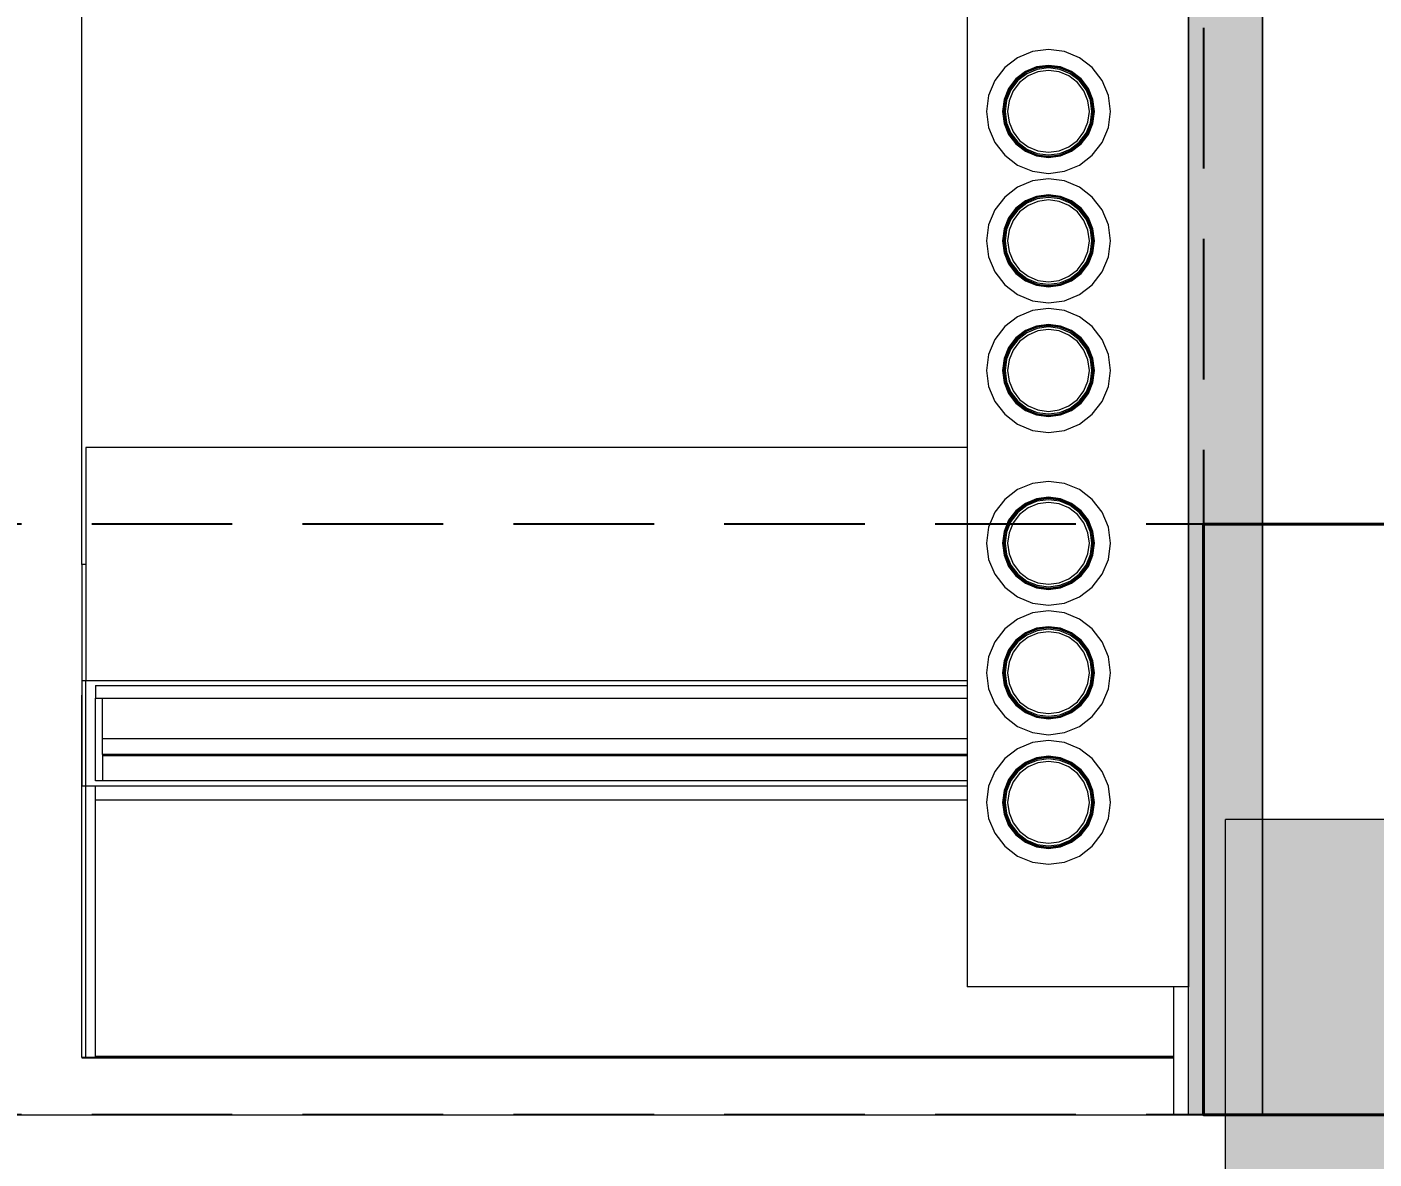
# Model space of a CAD drawing. Header units: millimetres. Extents: x 567392 to 582402, y 4512800 to 4518063.
# Drawn here: x 575457.2 to 575639.8, y 4513280.5 to 4513433.9 of the extents above; entities that cross this region are included whole.
import ezdxf

# ---------------------------------------------------------------- set-up
doc = ezdxf.new("R2010")
doc.units = ezdxf.units.MM
doc.linetypes.add('DASHED2', pattern=[9.525, 6.35, -3.175])
for name, color, linetype, lineweight in [('A-STRC-01', 2, 'Continuous', 40), ('a_8', 8, 'Continuous', 0), ('duvar', 7, 'Continuous', 35), ('tefriş', 251, 'Continuous', 13)]:
    doc.layers.add(name, color=color, linetype=linetype, lineweight=lineweight)
doc.layers.add('a_dim', color=1, linetype='Continuous')
doc.layers.add('a_p1_d', color=1, linetype='DASHED2')
doc.styles.add('OLCU', font='SIMPLEX.shx', dxfattribs={"width": 0.65})
doc.dimstyles.new('OLCU-İC', dxfattribs={"dimtxt": 20, "dimasz": 10, "dimexe": 12, "dimexo": 10, "dimgap": 3, "dimtad": 1, "dimdec": 0, "dimdsep": 46, "dimtxsty": 'OLCU', "dimblk": 'ARCHTICK', "dimcen": 2, "dimdle": 8, "dimclrd": 73, "dimclre": 1, "dimclrt": 1, "dimadec": 0, "dimazin": 0, "dimtfac": 1, "dimtdec": 0, "dimtix": 1, "dimtmove": 2, "dimatfit": 3, "dimldrblk": 'DOT', "dimfxl": 100, "dimfxlon": 1, "dimtvp": 1, "dimtolj": 1, "dimlwd": -1, "dimlwe": 0, "dimarcsym": 0})

# ---------------------------------------------------------------- blocks, each defined once
blk = doc.blocks.new('A$C4A613EE6')
h = blk.add_hatch(color=256)
h.dxf.hatch_style = 1
h.paths.add_polyline_path([(12300, -100), (0, -100), (0, 0), (12300, 0)])
for p, q in [((12300, 0), (12300, 500)), ((12300, 0), (2200, 0)), ((12300, -100), (12300, 0)), ((10126.7, -100), (12126.7, -100)), ((12126.7, -100), (12126.7, -120)), ((12300, -100), (12126.7, -100)), ((12300, -100), (12300, -120)), ((12126.7, -120), (12126.7, -400)), ((12221, -120), (12126.7, -120)), ((12221, -120), (12221, -1581.3)), ((12222.2, -120), (12221, -120)), ((12222.2, -1581.3), (12222.2, -120)), ((12223, -120), (12222.2, -120)), ((12223, -1600), (12223, -120)), ((12300, -120), (12223, -120)), ((12300, -2066), (12300, -120)), ((10899, -217.2), (10881.7, -230.6)), ((10919.3, -208.8), (10899, -217.2)), ((10941, -206), (10919.3, -208.8)), ((10962.7, -208.8), (10941, -206)), ((10983, -217.2), (10962.7, -208.8)), ((11000.4, -230.6), (10983, -217.2)), ((11074.3, -217.2), (11057, -230.6)), ((11094.6, -208.8), (11074.3, -217.2)), ((11116.3, -206), (11094.6, -208.8)), ((11138, -208.8), (11116.3, -206)), ((11158.3, -217.2), (11138, -208.8)), ((11175.7, -230.6), (11158.3, -217.2)), ((11249.9, -217.2), (11232.5, -230.6)), ((11270.1, -208.8), (11249.9, -217.2)), ((11291.9, -206), (11270.1, -208.8)), ((11313.6, -208.8), (11291.9, -206)), ((11333.8, -217.2), (11313.6, -208.8)), ((11351.2, -230.6), (11333.8, -217.2)), ((11484, -217.2), (11466.7, -230.6)), ((11504.3, -208.8), (11484, -217.2)), ((11526, -206), (11504.3, -208.8)), ((11547.7, -208.8), (11526, -206)), ((11568, -217.2), (11547.7, -208.8)), ((11585.4, -230.6), (11568, -217.2)), ((11659.3, -217.2), (11642, -230.6)), ((11679.6, -208.8), (11659.3, -217.2)), ((11701.3, -206), (11679.6, -208.8)), ((11723, -208.8), (11701.3, -206)), ((11743.3, -217.2), (11723, -208.8)), ((11760.7, -230.6), (11743.3, -217.2)), ((11834.9, -217.2), (11817.5, -230.6)), ((11855.1, -208.8), (11834.9, -217.2)), ((11876.9, -206), (11855.1, -208.8)), ((11898.6, -208.8), (11876.9, -206)), ((11918.8, -217.2), (11898.6, -208.8)), ((11936.2, -230.6), (11918.8, -217.2)), ((10881.7, -230.6), (10868.3, -247.9)), ((10909.8, -235.9), (10896.9, -245.8)), ((10910.2, -236.5), (10897.4, -246.3)), ((10924.9, -229.7), (10909.8, -235.9)), ((10925, -230.3), (10910.2, -236.5)), ((10925.3, -231.3), (10910.7, -237.4)), ((10925.8, -233), (10911.6, -238.9)), ((10926.7, -236.4), (10913.3, -241.9)), ((10941, -227.6), (10924.9, -229.7)), ((10941, -228.2), (10925, -230.3)), ((10941, -229.3), (10925.3, -231.3)), ((10941, -231), (10925.8, -233)), ((10941, -234.5), (10926.7, -236.4)), ((10957.2, -229.7), (10941, -227.6)), ((10957, -230.3), (10941, -228.2)), ((10956.7, -231.3), (10941, -229.3)), ((10956.3, -233), (10941, -231)), ((10955.4, -236.4), (10941, -234.5)), ((10968.7, -241.9), (10955.4, -236.4)), ((10970.5, -238.9), (10956.3, -233)), ((10971.3, -237.4), (10956.7, -231.3)), ((10971.9, -236.5), (10957, -230.3)), ((10972.2, -235.9), (10957.2, -229.7)), ((10984.7, -246.3), (10971.9, -236.5)), ((10985.1, -245.8), (10972.2, -235.9)), ((11013.7, -247.9), (11000.4, -230.6)), ((11057, -230.6), (11043.6, -247.9)), ((11085.1, -235.9), (11072.2, -245.8)), ((11085.5, -236.5), (11072.7, -246.3)), ((11100.2, -229.7), (11085.1, -235.9)), ((11100.3, -230.3), (11085.5, -236.5)), ((11100.6, -231.3), (11086, -237.4)), ((11101.1, -233), (11086.8, -238.9)), ((11102, -236.4), (11088.6, -241.9)), ((11116.3, -227.6), (11100.2, -229.7)), ((11116.3, -228.2), (11100.3, -230.3)), ((11116.3, -229.3), (11100.6, -231.3)), ((11116.3, -231), (11101.1, -233)), ((11116.3, -234.5), (11102, -236.4)), ((11132.5, -229.7), (11116.3, -227.6)), ((11132.3, -230.3), (11116.3, -228.2)), ((11132, -231.3), (11116.3, -229.3)), ((11131.6, -233), (11116.3, -231)), ((11130.7, -236.4), (11116.3, -234.5)), ((11144, -241.9), (11130.7, -236.4)), ((11145.8, -238.9), (11131.6, -233)), ((11146.6, -237.4), (11132, -231.3)), ((11147.2, -236.5), (11132.3, -230.3)), ((11147.5, -235.9), (11132.5, -229.7)), ((11160, -246.3), (11147.2, -236.5)), ((11160.4, -245.8), (11147.5, -235.9)), ((11189, -247.9), (11175.7, -230.6)), ((11232.5, -230.6), (11219.2, -247.9)), ((11260.7, -235.9), (11247.8, -245.8)), ((11261, -236.5), (11248.2, -246.3)), ((11275.7, -229.7), (11260.7, -235.9)), ((11275.9, -230.3), (11261, -236.5)), ((11276.2, -231.3), (11261.5, -237.4)), ((11276.6, -233), (11262.4, -238.9)), ((11277.5, -236.4), (11264.2, -241.9)), ((11291.9, -227.6), (11275.7, -229.7)), ((11291.9, -228.2), (11275.9, -230.3)), ((11291.9, -229.3), (11276.2, -231.3)), ((11291.9, -231), (11276.6, -233)), ((11291.9, -234.5), (11277.5, -236.4)), ((11308, -229.7), (11291.9, -227.6)), ((11307.8, -230.3), (11291.9, -228.2)), ((11307.6, -231.3), (11291.9, -229.3)), ((11307.1, -233), (11291.9, -231)), ((11306.2, -236.4), (11291.9, -234.5)), ((11319.6, -241.9), (11306.2, -236.4)), ((11321.3, -238.9), (11307.1, -233)), ((11322.2, -237.4), (11307.6, -231.3)), ((11322.7, -236.5), (11307.8, -230.3)), ((11323, -235.9), (11308, -229.7)), ((11335.5, -246.3), (11322.7, -236.5)), ((11336, -245.8), (11323, -235.9)), ((11364.6, -247.9), (11351.2, -230.6)), ((11466.7, -230.6), (11453.3, -247.9)), ((11494.8, -235.9), (11481.9, -245.8)), ((11495.2, -236.5), (11482.4, -246.3)), ((11509.9, -229.7), (11494.8, -235.9)), ((11510, -230.3), (11495.2, -236.5)), ((11510.3, -231.3), (11495.7, -237.4)), ((11510.8, -233), (11496.6, -238.9)), ((11511.7, -236.4), (11498.3, -241.9)), ((11526, -227.6), (11509.9, -229.7)), ((11526, -228.2), (11510, -230.3)), ((11526, -229.3), (11510.3, -231.3)), ((11526, -231), (11510.8, -233)), ((11526, -234.5), (11511.7, -236.4)), ((11542.2, -229.7), (11526, -227.6)), ((11542, -230.3), (11526, -228.2)), ((11541.7, -231.3), (11526, -229.3)), ((11541.3, -233), (11526, -231)), ((11540.4, -236.4), (11526, -234.5)), ((11553.7, -241.9), (11540.4, -236.4)), ((11555.5, -238.9), (11541.3, -233)), ((11556.3, -237.4), (11541.7, -231.3)), ((11556.9, -236.5), (11542, -230.3)), ((11557.2, -235.9), (11542.2, -229.7)), ((11569.7, -246.3), (11556.9, -236.5)), ((11570.1, -245.8), (11557.2, -235.9)), ((11598.7, -247.9), (11585.4, -230.6)), ((11642, -230.6), (11628.6, -247.9)), ((11670.1, -235.9), (11657.2, -245.8)), ((11670.5, -236.5), (11657.7, -246.3)), ((11685.2, -229.7), (11670.1, -235.9)), ((11685.3, -230.3), (11670.5, -236.5)), ((11685.6, -231.3), (11671, -237.4)), ((11686.1, -233), (11671.8, -238.9)), ((11687, -236.4), (11673.6, -241.9)), ((11701.3, -227.6), (11685.2, -229.7)), ((11701.3, -228.2), (11685.3, -230.3)), ((11701.3, -229.3), (11685.6, -231.3)), ((11701.3, -231), (11686.1, -233)), ((11701.3, -234.5), (11687, -236.4)), ((11717.5, -229.7), (11701.3, -227.6)), ((11717.3, -230.3), (11701.3, -228.2)), ((11717, -231.3), (11701.3, -229.3)), ((11716.6, -233), (11701.3, -231)), ((11715.7, -236.4), (11701.3, -234.5)), ((11729, -241.9), (11715.7, -236.4)), ((11730.8, -238.9), (11716.6, -233)), ((11731.6, -237.4), (11717, -231.3)), ((11732.2, -236.5), (11717.3, -230.3)), ((11732.5, -235.9), (11717.5, -229.7)), ((11745, -246.3), (11732.2, -236.5)), ((11745.4, -245.8), (11732.5, -235.9)), ((11774, -247.9), (11760.7, -230.6)), ((11817.5, -230.6), (11804.2, -247.9)), ((11845.7, -235.9), (11832.8, -245.8)), ((11846, -236.5), (11833.2, -246.3)), ((11860.7, -229.7), (11845.7, -235.9)), ((11860.9, -230.3), (11846, -236.5)), ((11861.2, -231.3), (11846.5, -237.4)), ((11861.6, -233), (11847.4, -238.9)), ((11862.5, -236.4), (11849.2, -241.9)), ((11876.9, -227.6), (11860.7, -229.7)), ((11876.9, -228.2), (11860.9, -230.3)), ((11876.9, -229.3), (11861.2, -231.3)), ((11876.9, -231), (11861.6, -233)), ((11876.9, -234.5), (11862.5, -236.4)), ((11893, -229.7), (11876.9, -227.6)), ((11892.8, -230.3), (11876.9, -228.2)), ((11892.6, -231.3), (11876.9, -229.3)), ((11892.1, -233), (11876.9, -231)), ((11891.2, -236.4), (11876.9, -234.5)), ((11904.6, -241.9), (11891.2, -236.4)), ((11906.3, -238.9), (11892.1, -233)), ((11907.2, -237.4), (11892.6, -231.3)), ((11907.7, -236.5), (11892.8, -230.3)), ((11908, -235.9), (11893, -229.7)), ((11920.5, -246.3), (11907.7, -236.5)), ((11921, -245.8), (11908, -235.9)), ((11949.6, -247.9), (11936.2, -230.6)), ((10868.3, -247.9), (10859.9, -268.2)), ((10896.9, -245.8), (10887, -258.7)), ((10897.4, -246.3), (10887.6, -259.1)), ((10898.1, -247), (10888.5, -259.6)), ((10899.3, -248.2), (10890, -260.4)), ((10901.8, -250.7), (10893, -262.2)), ((10910.7, -237.4), (10898.1, -247)), ((10911.6, -238.9), (10899.3, -248.2)), ((10913.3, -241.9), (10901.8, -250.7)), ((10980.2, -250.7), (10968.7, -241.9)), ((10982.7, -248.2), (10970.5, -238.9)), ((10983.9, -247), (10971.3, -237.4)), ((10989, -262.2), (10980.2, -250.7)), ((10992.1, -260.4), (10982.7, -248.2)), ((10993.5, -259.6), (10983.9, -247)), ((10994.5, -259.1), (10984.7, -246.3)), ((10995, -258.7), (10985.1, -245.8)), ((11022.1, -268.2), (11013.7, -247.9)), ((11043.6, -247.9), (11035.2, -268.2)), ((11072.2, -245.8), (11062.3, -258.7)), ((11072.7, -246.3), (11062.9, -259.1)), ((11073.4, -247), (11063.8, -259.6)), ((11074.6, -248.2), (11065.3, -260.4)), ((11077.1, -250.7), (11068.3, -262.2)), ((11086, -237.4), (11073.4, -247)), ((11086.8, -238.9), (11074.6, -248.2)), ((11088.6, -241.9), (11077.1, -250.7)), ((11155.5, -250.7), (11144, -241.9)), ((11158, -248.2), (11145.8, -238.9)), ((11159.2, -247), (11146.6, -237.4)), ((11164.3, -262.2), (11155.5, -250.7)), ((11167.4, -260.4), (11158, -248.2)), ((11168.8, -259.6), (11159.2, -247)), ((11169.8, -259.1), (11160, -246.3)), ((11170.3, -258.7), (11160.4, -245.8)), ((11197.4, -268.2), (11189, -247.9)), ((11219.2, -247.9), (11210.8, -268.2)), ((11247.8, -245.8), (11237.9, -258.7)), ((11248.2, -246.3), (11238.4, -259.1)), ((11249, -247), (11239.3, -259.6)), ((11250.2, -248.2), (11240.8, -260.4)), ((11252.7, -250.7), (11243.9, -262.2)), ((11261.5, -237.4), (11249, -247)), ((11262.4, -238.9), (11250.2, -248.2)), ((11264.2, -241.9), (11252.7, -250.7)), ((11331, -250.7), (11319.6, -241.9)), ((11333.5, -248.2), (11321.3, -238.9)), ((11334.8, -247), (11322.2, -237.4)), ((11339.8, -262.2), (11331, -250.7)), ((11342.9, -260.4), (11333.5, -248.2)), ((11344.4, -259.6), (11334.8, -247)), ((11345.3, -259.1), (11335.5, -246.3)), ((11345.9, -258.7), (11336, -245.8)), ((11373, -268.2), (11364.6, -247.9)), ((11453.3, -247.9), (11444.9, -268.2)), ((11481.9, -245.8), (11472, -258.7)), ((11482.4, -246.3), (11472.6, -259.1)), ((11483.1, -247), (11473.5, -259.6)), ((11484.3, -248.2), (11475, -260.4)), ((11486.8, -250.7), (11478, -262.2)), ((11495.7, -237.4), (11483.1, -247)), ((11496.6, -238.9), (11484.3, -248.2)), ((11498.3, -241.9), (11486.8, -250.7)), ((11565.2, -250.7), (11553.7, -241.9)), ((11567.7, -248.2), (11555.5, -238.9)), ((11568.9, -247), (11556.3, -237.4)), ((11574, -262.2), (11565.2, -250.7)), ((11577.1, -260.4), (11567.7, -248.2)), ((11578.5, -259.6), (11568.9, -247)), ((11579.5, -259.1), (11569.7, -246.3)), ((11580, -258.7), (11570.1, -245.8)), ((11607.1, -268.2), (11598.7, -247.9)), ((11628.6, -247.9), (11620.2, -268.2)), ((11657.2, -245.8), (11647.3, -258.7)), ((11657.7, -246.3), (11647.9, -259.1)), ((11658.4, -247), (11648.8, -259.6)), ((11659.6, -248.2), (11650.3, -260.4)), ((11662.1, -250.7), (11653.3, -262.2)), ((11671, -237.4), (11658.4, -247)), ((11671.8, -238.9), (11659.6, -248.2)), ((11673.6, -241.9), (11662.1, -250.7)), ((11740.5, -250.7), (11729, -241.9)), ((11743, -248.2), (11730.8, -238.9)), ((11744.2, -247), (11731.6, -237.4)), ((11749.3, -262.2), (11740.5, -250.7)), ((11752.4, -260.4), (11743, -248.2)), ((11753.8, -259.6), (11744.2, -247)), ((11754.8, -259.1), (11745, -246.3)), ((11755.3, -258.7), (11745.4, -245.8)), ((11782.4, -268.2), (11774, -247.9)), ((11804.2, -247.9), (11795.8, -268.2)), ((11832.8, -245.8), (11822.9, -258.7)), ((11833.2, -246.3), (11823.4, -259.1)), ((11834, -247), (11824.3, -259.6)), ((11835.2, -248.2), (11825.8, -260.4)), ((11837.7, -250.7), (11828.9, -262.2)), ((11846.5, -237.4), (11834, -247)), ((11847.4, -238.9), (11835.2, -248.2)), ((11849.2, -241.9), (11837.7, -250.7)), ((11916, -250.7), (11904.6, -241.9)), ((11918.5, -248.2), (11906.3, -238.9)), ((11919.8, -247), (11907.2, -237.4)), ((11924.8, -262.2), (11916, -250.7)), ((11927.9, -260.4), (11918.5, -248.2)), ((11929.4, -259.6), (11919.8, -247)), ((11930.3, -259.1), (11920.5, -246.3)), ((11930.9, -258.7), (11921, -245.8)), ((11958, -268.2), (11949.6, -247.9)), ((10859.9, -268.2), (10857.1, -289.9)), ((10880.8, -273.8), (10878.7, -289.9)), ((10887, -258.7), (10880.8, -273.8)), ((10887.6, -259.1), (10881.4, -273.9)), ((10888.5, -259.6), (10882.4, -274.2)), ((10890, -260.4), (10884.1, -274.7)), ((10893, -262.2), (10887.5, -275.6)), ((10994.5, -275.6), (10989, -262.2)), ((10997.9, -274.7), (10992.1, -260.4)), ((10999.6, -274.2), (10993.5, -259.6)), ((11000.6, -273.9), (10994.5, -259.1)), ((11001.2, -273.8), (10995, -258.7)), ((11003.4, -289.9), (11001.2, -273.8)), ((11025, -289.9), (11022.1, -268.2)), ((11035.2, -268.2), (11032.4, -289.9)), ((11056.1, -273.8), (11054, -289.9)), ((11062.3, -258.7), (11056.1, -273.8)), ((11062.9, -259.1), (11056.7, -273.9)), ((11063.8, -259.6), (11057.7, -274.2)), ((11065.3, -260.4), (11059.4, -274.7)), ((11068.3, -262.2), (11062.8, -275.6)), ((11169.8, -275.6), (11164.3, -262.2)), ((11173.2, -274.7), (11167.4, -260.4)), ((11174.9, -274.2), (11168.8, -259.6)), ((11175.9, -273.9), (11169.8, -259.1)), ((11176.5, -273.8), (11170.3, -258.7)), ((11178.7, -289.9), (11176.5, -273.8)), ((11200.3, -289.9), (11197.4, -268.2)), ((11210.8, -268.2), (11207.9, -289.9)), ((11231.7, -273.8), (11229.5, -289.9)), ((11237.9, -258.7), (11231.7, -273.8)), ((11238.4, -259.1), (11232.3, -273.9)), ((11239.3, -259.6), (11233.3, -274.2)), ((11240.8, -260.4), (11235, -274.7)), ((11243.9, -262.2), (11238.4, -275.6)), ((11345.4, -275.6), (11339.8, -262.2)), ((11348.8, -274.7), (11342.9, -260.4)), ((11350.5, -274.2), (11344.4, -259.6)), ((11351.5, -273.9), (11345.3, -259.1)), ((11352.1, -273.8), (11345.9, -258.7)), ((11354.2, -289.9), (11352.1, -273.8)), ((11375.8, -289.9), (11373, -268.2)), ((11444.9, -268.2), (11442.1, -289.9)), ((11465.8, -273.8), (11463.7, -289.9)), ((11472, -258.7), (11465.8, -273.8)), ((11472.6, -259.1), (11466.4, -273.9)), ((11473.5, -259.6), (11467.4, -274.2)), ((11475, -260.4), (11469.1, -274.7)), ((11478, -262.2), (11472.5, -275.6)), ((11579.5, -275.6), (11574, -262.2)), ((11582.9, -274.7), (11577.1, -260.4)), ((11584.6, -274.2), (11578.5, -259.6)), ((11585.6, -273.9), (11579.5, -259.1)), ((11586.2, -273.8), (11580, -258.7)), ((11588.4, -289.9), (11586.2, -273.8)), ((11610, -289.9), (11607.1, -268.2)), ((11620.2, -268.2), (11617.4, -289.9)), ((11641.1, -273.8), (11639, -289.9)), ((11647.3, -258.7), (11641.1, -273.8)), ((11647.9, -259.1), (11641.7, -273.9)), ((11648.8, -259.6), (11642.7, -274.2)), ((11650.3, -260.4), (11644.4, -274.7)), ((11653.3, -262.2), (11647.8, -275.6)), ((11754.8, -275.6), (11749.3, -262.2)), ((11758.2, -274.7), (11752.4, -260.4)), ((11759.9, -274.2), (11753.8, -259.6)), ((11760.9, -273.9), (11754.8, -259.1)), ((11761.5, -273.8), (11755.3, -258.7)), ((11763.7, -289.9), (11761.5, -273.8)), ((11785.3, -289.9), (11782.4, -268.2)), ((11795.8, -268.2), (11792.9, -289.9)), ((11816.7, -273.8), (11814.5, -289.9)), ((11822.9, -258.7), (11816.7, -273.8)), ((11823.4, -259.1), (11817.3, -273.9)), ((11824.3, -259.6), (11818.3, -274.2)), ((11825.8, -260.4), (11820, -274.7)), ((11828.9, -262.2), (11823.4, -275.6)), ((11930.4, -275.6), (11924.8, -262.2)), ((11933.8, -274.7), (11927.9, -260.4)), ((11935.5, -274.2), (11929.4, -259.6)), ((11936.5, -273.9), (11930.3, -259.1)), ((11937.1, -273.8), (11930.9, -258.7)), ((11939.2, -289.9), (11937.1, -273.8)), ((11960.8, -289.9), (11958, -268.2)), ((10857.1, -289.9), (10859.9, -311.6)), ((10878.7, -289.9), (10880.8, -306)), ((10881.4, -273.9), (10879.3, -289.9)), ((10879.3, -289.9), (10881.4, -305.9)), ((10882.4, -274.2), (10880.4, -289.9)), ((10880.4, -289.9), (10882.4, -305.6)), ((10884.1, -274.7), (10882.1, -289.9)), ((10882.1, -289.9), (10884.1, -305.2)), ((10887.5, -275.6), (10885.6, -289.9)), ((10885.6, -289.9), (10887.5, -304.2)), ((10996.4, -289.9), (10994.5, -275.6)), ((10994.5, -304.2), (10996.4, -289.9)), ((10999.9, -289.9), (10997.9, -274.7)), ((10997.9, -305.2), (10999.9, -289.9)), ((11001.7, -289.9), (10999.6, -274.2)), ((10999.6, -305.6), (11001.7, -289.9)), ((11002.7, -289.9), (11000.6, -273.9)), ((11000.6, -305.9), (11002.7, -289.9)), ((11001.2, -306), (11003.4, -289.9)), ((11022.1, -311.6), (11025, -289.9)), ((11032.4, -289.9), (11035.2, -311.6)), ((11054, -289.9), (11056.1, -306)), ((11056.7, -273.9), (11054.6, -289.9)), ((11054.6, -289.9), (11056.7, -305.9)), ((11057.7, -274.2), (11055.7, -289.9)), ((11055.7, -289.9), (11057.7, -305.6)), ((11059.4, -274.7), (11057.4, -289.9)), ((11057.4, -289.9), (11059.4, -305.2)), ((11062.8, -275.6), (11060.9, -289.9)), ((11060.9, -289.9), (11062.8, -304.2)), ((11171.7, -289.9), (11169.8, -275.6)), ((11169.8, -304.2), (11171.7, -289.9)), ((11175.2, -289.9), (11173.2, -274.7)), ((11173.2, -305.2), (11175.2, -289.9)), ((11177, -289.9), (11174.9, -274.2)), ((11174.9, -305.6), (11177, -289.9)), ((11178, -289.9), (11175.9, -273.9)), ((11175.9, -305.9), (11178, -289.9)), ((11176.5, -306), (11178.7, -289.9)), ((11197.4, -311.6), (11200.3, -289.9)), ((11207.9, -289.9), (11210.8, -311.6)), ((11229.5, -289.9), (11231.7, -306)), ((11232.3, -273.9), (11230.2, -289.9)), ((11230.2, -289.9), (11232.3, -305.9)), ((11233.3, -274.2), (11231.2, -289.9)), ((11231.2, -289.9), (11233.3, -305.6)), ((11235, -274.7), (11232.9, -289.9)), ((11232.9, -289.9), (11235, -305.2)), ((11238.4, -275.6), (11236.5, -289.9)), ((11236.5, -289.9), (11238.4, -304.2)), ((11347.3, -289.9), (11345.4, -275.6)), ((11345.4, -304.2), (11347.3, -289.9)), ((11350.8, -289.9), (11348.8, -274.7)), ((11348.8, -305.2), (11350.8, -289.9)), ((11352.5, -289.9), (11350.5, -274.2)), ((11350.5, -305.6), (11352.5, -289.9)), ((11353.6, -289.9), (11351.5, -273.9)), ((11351.5, -305.9), (11353.6, -289.9)), ((11352.1, -306), (11354.2, -289.9)), ((11373, -311.6), (11375.8, -289.9)), ((11442.1, -289.9), (11444.9, -311.6)), ((11463.7, -289.9), (11465.8, -306)), ((11466.4, -273.9), (11464.3, -289.9)), ((11464.3, -289.9), (11466.4, -305.9)), ((11467.4, -274.2), (11465.4, -289.9)), ((11465.4, -289.9), (11467.4, -305.6)), ((11469.1, -274.7), (11467.1, -289.9)), ((11467.1, -289.9), (11469.1, -305.2)), ((11472.5, -275.6), (11470.6, -289.9)), ((11470.6, -289.9), (11472.5, -304.2)), ((11581.4, -289.9), (11579.5, -275.6)), ((11579.5, -304.2), (11581.4, -289.9)), ((11584.9, -289.9), (11582.9, -274.7)), ((11582.9, -305.2), (11584.9, -289.9)), ((11586.7, -289.9), (11584.6, -274.2)), ((11584.6, -305.6), (11586.7, -289.9)), ((11587.7, -289.9), (11585.6, -273.9)), ((11585.6, -305.9), (11587.7, -289.9)), ((11586.2, -306), (11588.4, -289.9)), ((11607.1, -311.6), (11610, -289.9)), ((11617.4, -289.9), (11620.2, -311.6)), ((11639, -289.9), (11641.1, -306)), ((11641.7, -273.9), (11639.6, -289.9)), ((11639.6, -289.9), (11641.7, -305.9)), ((11642.7, -274.2), (11640.7, -289.9)), ((11640.7, -289.9), (11642.7, -305.6)), ((11644.4, -274.7), (11642.4, -289.9)), ((11642.4, -289.9), (11644.4, -305.2)), ((11647.8, -275.6), (11645.9, -289.9)), ((11645.9, -289.9), (11647.8, -304.2)), ((11756.7, -289.9), (11754.8, -275.6)), ((11754.8, -304.2), (11756.7, -289.9)), ((11760.2, -289.9), (11758.2, -274.7)), ((11758.2, -305.2), (11760.2, -289.9)), ((11762, -289.9), (11759.9, -274.2)), ((11759.9, -305.6), (11762, -289.9)), ((11763, -289.9), (11760.9, -273.9)), ((11760.9, -305.9), (11763, -289.9)), ((11761.5, -306), (11763.7, -289.9)), ((11782.4, -311.6), (11785.3, -289.9)), ((11792.9, -289.9), (11795.8, -311.6)), ((11814.5, -289.9), (11816.7, -306)), ((11817.3, -273.9), (11815.2, -289.9)), ((11815.2, -289.9), (11817.3, -305.9)), ((11818.3, -274.2), (11816.2, -289.9)), ((11816.2, -289.9), (11818.3, -305.6)), ((11820, -274.7), (11817.9, -289.9)), ((11817.9, -289.9), (11820, -305.2)), ((11823.4, -275.6), (11821.5, -289.9)), ((11821.5, -289.9), (11823.4, -304.2)), ((11932.3, -289.9), (11930.4, -275.6)), ((11930.4, -304.2), (11932.3, -289.9)), ((11935.8, -289.9), (11933.8, -274.7)), ((11933.8, -305.2), (11935.8, -289.9)), ((11937.5, -289.9), (11935.5, -274.2)), ((11935.5, -305.6), (11937.5, -289.9)), ((11938.6, -289.9), (11936.5, -273.9)), ((11936.5, -305.9), (11938.6, -289.9)), ((11937.1, -306), (11939.2, -289.9)), ((11958, -311.6), (11960.8, -289.9)), ((10880.8, -306), (10887, -321.1)), ((10881.4, -305.9), (10887.6, -320.8)), ((10882.4, -305.6), (10888.5, -320.2)), ((10884.1, -305.2), (10890, -319.4)), ((10887.5, -304.2), (10893, -317.6)), ((10989, -317.6), (10994.5, -304.2)), ((10992.1, -319.4), (10997.9, -305.2)), ((10993.5, -320.2), (10999.6, -305.6)), ((10994.5, -320.8), (11000.6, -305.9)), ((10995, -321.1), (11001.2, -306)), ((11056.1, -306), (11062.3, -321.1)), ((11056.7, -305.9), (11062.9, -320.8)), ((11057.7, -305.6), (11063.8, -320.2)), ((11059.4, -305.2), (11065.3, -319.4)), ((11062.8, -304.2), (11068.3, -317.6)), ((11164.3, -317.6), (11169.8, -304.2)), ((11167.4, -319.4), (11173.2, -305.2)), ((11168.8, -320.2), (11174.9, -305.6)), ((11169.8, -320.8), (11175.9, -305.9)), ((11170.3, -321.1), (11176.5, -306)), ((11231.7, -306), (11237.9, -321.1)), ((11232.3, -305.9), (11238.4, -320.8)), ((11233.3, -305.6), (11239.3, -320.2)), ((11235, -305.2), (11240.8, -319.4)), ((11238.4, -304.2), (11243.9, -317.6)), ((11339.8, -317.6), (11345.4, -304.2)), ((11342.9, -319.4), (11348.8, -305.2)), ((11344.4, -320.2), (11350.5, -305.6)), ((11345.3, -320.8), (11351.5, -305.9)), ((11345.9, -321.1), (11352.1, -306)), ((11465.8, -306), (11472, -321.1)), ((11466.4, -305.9), (11472.6, -320.8)), ((11467.4, -305.6), (11473.5, -320.2)), ((11469.1, -305.2), (11475, -319.4)), ((11472.5, -304.2), (11478, -317.6)), ((11574, -317.6), (11579.5, -304.2)), ((11577.1, -319.4), (11582.9, -305.2)), ((11578.5, -320.2), (11584.6, -305.6)), ((11579.5, -320.8), (11585.6, -305.9)), ((11580, -321.1), (11586.2, -306)), ((11641.1, -306), (11647.3, -321.1)), ((11641.7, -305.9), (11647.9, -320.8)), ((11642.7, -305.6), (11648.8, -320.2)), ((11644.4, -305.2), (11650.3, -319.4)), ((11647.8, -304.2), (11653.3, -317.6)), ((11749.3, -317.6), (11754.8, -304.2)), ((11752.4, -319.4), (11758.2, -305.2)), ((11753.8, -320.2), (11759.9, -305.6)), ((11754.8, -320.8), (11760.9, -305.9)), ((11755.3, -321.1), (11761.5, -306)), ((11816.7, -306), (11822.9, -321.1)), ((11817.3, -305.9), (11823.4, -320.8)), ((11818.3, -305.6), (11824.3, -320.2)), ((11820, -305.2), (11825.8, -319.4)), ((11823.4, -304.2), (11828.9, -317.6)), ((11924.8, -317.6), (11930.4, -304.2)), ((11927.9, -319.4), (11933.8, -305.2)), ((11929.4, -320.2), (11935.5, -305.6)), ((11930.3, -320.8), (11936.5, -305.9)), ((11930.9, -321.1), (11937.1, -306)), ((10859.9, -311.6), (10868.3, -331.9)), ((10887, -321.1), (10896.9, -334)), ((10887.6, -320.8), (10897.4, -333.6)), ((10888.5, -320.2), (10898.1, -332.8)), ((10890, -319.4), (10899.3, -331.6)), ((10893, -317.6), (10901.8, -329.1)), ((10980.2, -329.1), (10989, -317.6)), ((10982.7, -331.6), (10992.1, -319.4)), ((10983.9, -332.8), (10993.5, -320.2)), ((10984.7, -333.6), (10994.5, -320.8)), ((10985.1, -334), (10995, -321.1)), ((11013.7, -331.9), (11022.1, -311.6)), ((11035.2, -311.6), (11043.6, -331.9)), ((11062.3, -321.1), (11072.2, -334)), ((11062.9, -320.8), (11072.7, -333.6)), ((11063.8, -320.2), (11073.4, -332.8)), ((11065.3, -319.4), (11074.6, -331.6)), ((11068.3, -317.6), (11077.1, -329.1)), ((11155.5, -329.1), (11164.3, -317.6)), ((11158, -331.6), (11167.4, -319.4)), ((11159.2, -332.8), (11168.8, -320.2)), ((11160, -333.6), (11169.8, -320.8)), ((11160.4, -334), (11170.3, -321.1)), ((11189, -331.9), (11197.4, -311.6)), ((11210.8, -311.6), (11219.2, -331.9)), ((11237.9, -321.1), (11247.8, -334)), ((11238.4, -320.8), (11248.2, -333.6)), ((11239.3, -320.2), (11249, -332.8)), ((11240.8, -319.4), (11250.2, -331.6)), ((11243.9, -317.6), (11252.7, -329.1)), ((11331, -329.1), (11339.8, -317.6)), ((11333.5, -331.6), (11342.9, -319.4)), ((11334.8, -332.8), (11344.4, -320.2)), ((11335.5, -333.6), (11345.3, -320.8)), ((11336, -334), (11345.9, -321.1)), ((11364.6, -331.9), (11373, -311.6)), ((11444.9, -311.6), (11453.3, -331.9)), ((11472, -321.1), (11481.9, -334)), ((11472.6, -320.8), (11482.4, -333.6)), ((11473.5, -320.2), (11483.1, -332.8)), ((11475, -319.4), (11484.3, -331.6)), ((11478, -317.6), (11486.8, -329.1)), ((11565.2, -329.1), (11574, -317.6)), ((11567.7, -331.6), (11577.1, -319.4)), ((11568.9, -332.8), (11578.5, -320.2)), ((11569.7, -333.6), (11579.5, -320.8)), ((11570.1, -334), (11580, -321.1)), ((11598.7, -331.9), (11607.1, -311.6)), ((11620.2, -311.6), (11628.6, -331.9)), ((11647.3, -321.1), (11657.2, -334)), ((11647.9, -320.8), (11657.7, -333.6)), ((11648.8, -320.2), (11658.4, -332.8)), ((11650.3, -319.4), (11659.6, -331.6)), ((11653.3, -317.6), (11662.1, -329.1)), ((11740.5, -329.1), (11749.3, -317.6)), ((11743, -331.6), (11752.4, -319.4)), ((11744.2, -332.8), (11753.8, -320.2)), ((11745, -333.6), (11754.8, -320.8)), ((11745.4, -334), (11755.3, -321.1)), ((11774, -331.9), (11782.4, -311.6)), ((11795.8, -311.6), (11804.2, -331.9)), ((11822.9, -321.1), (11832.8, -334)), ((11823.4, -320.8), (11833.2, -333.6)), ((11824.3, -320.2), (11834, -332.8)), ((11825.8, -319.4), (11835.2, -331.6)), ((11828.9, -317.6), (11837.7, -329.1)), ((11916, -329.1), (11924.8, -317.6)), ((11918.5, -331.6), (11927.9, -319.4)), ((11919.8, -332.8), (11929.4, -320.2)), ((11920.5, -333.6), (11930.3, -320.8)), ((11921, -334), (11930.9, -321.1)), ((11949.6, -331.9), (11958, -311.6)), ((10868.3, -331.9), (10881.7, -349.3)), ((10896.9, -334), (10909.8, -343.9)), ((10897.4, -333.6), (10910.2, -343.4)), ((10898.1, -332.8), (10910.7, -342.4)), ((10899.3, -331.6), (10911.6, -340.9)), ((10901.8, -329.1), (10913.3, -337.9)), ((10909.8, -343.9), (10924.9, -350.1)), ((10910.2, -343.4), (10925, -349.5)), ((10910.7, -342.4), (10925.3, -348.5)), ((10911.6, -340.9), (10925.8, -346.8)), ((10913.3, -337.9), (10926.7, -343.4)), ((10925.8, -346.8), (10941, -348.8)), ((10926.7, -343.4), (10941, -345.3)), ((10941, -345.3), (10955.4, -343.4)), ((10941, -348.8), (10956.3, -346.8)), ((10955.4, -343.4), (10968.7, -337.9)), ((10956.3, -346.8), (10970.5, -340.9)), ((10956.7, -348.5), (10971.3, -342.4)), ((10957, -349.5), (10971.9, -343.4)), ((10957.2, -350.1), (10972.2, -343.9)), ((10968.7, -337.9), (10980.2, -329.1)), ((10970.5, -340.9), (10982.7, -331.6)), ((10971.3, -342.4), (10983.9, -332.8)), ((10971.9, -343.4), (10984.7, -333.6)), ((10972.2, -343.9), (10985.1, -334)), ((11000.4, -349.3), (11013.7, -331.9)), ((11043.6, -331.9), (11057, -349.3)), ((11072.2, -334), (11085.1, -343.9)), ((11072.7, -333.6), (11085.5, -343.4)), ((11073.4, -332.8), (11086, -342.4)), ((11074.6, -331.6), (11086.8, -340.9)), ((11077.1, -329.1), (11088.6, -337.9)), ((11085.1, -343.9), (11100.2, -350.1)), ((11085.5, -343.4), (11100.3, -349.5)), ((11086, -342.4), (11100.6, -348.5)), ((11086.8, -340.9), (11101.1, -346.8)), ((11088.6, -337.9), (11102, -343.4)), ((11101.1, -346.8), (11116.3, -348.8)), ((11102, -343.4), (11116.3, -345.3)), ((11116.3, -345.3), (11130.7, -343.4)), ((11116.3, -348.8), (11131.6, -346.8)), ((11130.7, -343.4), (11144, -337.9)), ((11131.6, -346.8), (11145.8, -340.9)), ((11132, -348.5), (11146.6, -342.4)), ((11132.3, -349.5), (11147.2, -343.4)), ((11132.5, -350.1), (11147.5, -343.9)), ((11144, -337.9), (11155.5, -329.1)), ((11145.8, -340.9), (11158, -331.6)), ((11146.6, -342.4), (11159.2, -332.8)), ((11147.2, -343.4), (11160, -333.6)), ((11147.5, -343.9), (11160.4, -334)), ((11175.7, -349.3), (11189, -331.9)), ((11219.2, -331.9), (11232.5, -349.3)), ((11247.8, -334), (11260.7, -343.9)), ((11248.2, -333.6), (11261, -343.4)), ((11249, -332.8), (11261.5, -342.4)), ((11250.2, -331.6), (11262.4, -340.9)), ((11252.7, -329.1), (11264.2, -337.9)), ((11260.7, -343.9), (11275.7, -350.1)), ((11261, -343.4), (11275.9, -349.5)), ((11261.5, -342.4), (11276.2, -348.5)), ((11262.4, -340.9), (11276.6, -346.8)), ((11264.2, -337.9), (11277.5, -343.4)), ((11276.6, -346.8), (11291.9, -348.8)), ((11277.5, -343.4), (11291.9, -345.3)), ((11291.9, -345.3), (11306.2, -343.4)), ((11291.9, -348.8), (11307.1, -346.8)), ((11306.2, -343.4), (11319.6, -337.9)), ((11307.1, -346.8), (11321.3, -340.9)), ((11307.6, -348.5), (11322.2, -342.4)), ((11307.8, -349.5), (11322.7, -343.4)), ((11308, -350.1), (11323, -343.9)), ((11319.6, -337.9), (11331, -329.1)), ((11321.3, -340.9), (11333.5, -331.6)), ((11322.2, -342.4), (11334.8, -332.8)), ((11322.7, -343.4), (11335.5, -333.6)), ((11323, -343.9), (11336, -334)), ((11351.2, -349.3), (11364.6, -331.9)), ((11453.3, -331.9), (11466.7, -349.3)), ((11481.9, -334), (11494.8, -343.9)), ((11482.4, -333.6), (11495.2, -343.4)), ((11483.1, -332.8), (11495.7, -342.4)), ((11484.3, -331.6), (11496.6, -340.9)), ((11486.8, -329.1), (11498.3, -337.9)), ((11494.8, -343.9), (11509.9, -350.1)), ((11495.2, -343.4), (11510, -349.5)), ((11495.7, -342.4), (11510.3, -348.5)), ((11496.6, -340.9), (11510.8, -346.8)), ((11498.3, -337.9), (11511.7, -343.4)), ((11510.8, -346.8), (11526, -348.8)), ((11511.7, -343.4), (11526, -345.3)), ((11526, -345.3), (11540.4, -343.4)), ((11526, -348.8), (11541.3, -346.8)), ((11540.4, -343.4), (11553.7, -337.9)), ((11541.3, -346.8), (11555.5, -340.9)), ((11541.7, -348.5), (11556.3, -342.4)), ((11542, -349.5), (11556.9, -343.4)), ((11542.2, -350.1), (11557.2, -343.9)), ((11553.7, -337.9), (11565.2, -329.1)), ((11555.5, -340.9), (11567.7, -331.6)), ((11556.3, -342.4), (11568.9, -332.8)), ((11556.9, -343.4), (11569.7, -333.6)), ((11557.2, -343.9), (11570.1, -334)), ((11585.4, -349.3), (11598.7, -331.9)), ((11628.6, -331.9), (11642, -349.3)), ((11657.2, -334), (11670.1, -343.9)), ((11657.7, -333.6), (11670.5, -343.4)), ((11658.4, -332.8), (11671, -342.4)), ((11659.6, -331.6), (11671.8, -340.9)), ((11662.1, -329.1), (11673.6, -337.9)), ((11670.1, -343.9), (11685.2, -350.1)), ((11670.5, -343.4), (11685.3, -349.5)), ((11671, -342.4), (11685.6, -348.5)), ((11671.8, -340.9), (11686.1, -346.8)), ((11673.6, -337.9), (11687, -343.4)), ((11686.1, -346.8), (11701.3, -348.8)), ((11687, -343.4), (11701.3, -345.3)), ((11701.3, -345.3), (11715.7, -343.4)), ((11701.3, -348.8), (11716.6, -346.8)), ((11715.7, -343.4), (11729, -337.9)), ((11716.6, -346.8), (11730.8, -340.9)), ((11717, -348.5), (11731.6, -342.4)), ((11717.3, -349.5), (11732.2, -343.4)), ((11717.5, -350.1), (11732.5, -343.9)), ((11729, -337.9), (11740.5, -329.1)), ((11730.8, -340.9), (11743, -331.6)), ((11731.6, -342.4), (11744.2, -332.8)), ((11732.2, -343.4), (11745, -333.6)), ((11732.5, -343.9), (11745.4, -334)), ((11760.7, -349.3), (11774, -331.9)), ((11804.2, -331.9), (11817.5, -349.3)), ((11832.8, -334), (11845.7, -343.9)), ((11833.2, -333.6), (11846, -343.4)), ((11834, -332.8), (11846.5, -342.4)), ((11835.2, -331.6), (11847.4, -340.9)), ((11837.7, -329.1), (11849.2, -337.9)), ((11845.7, -343.9), (11860.7, -350.1)), ((11846, -343.4), (11860.9, -349.5)), ((11846.5, -342.4), (11861.2, -348.5)), ((11847.4, -340.9), (11861.6, -346.8)), ((11849.2, -337.9), (11862.5, -343.4)), ((11861.6, -346.8), (11876.9, -348.8)), ((11862.5, -343.4), (11876.9, -345.3)), ((11876.9, -345.3), (11891.2, -343.4)), ((11876.9, -348.8), (11892.1, -346.8)), ((11891.2, -343.4), (11904.6, -337.9)), ((11892.1, -346.8), (11906.3, -340.9)), ((11892.6, -348.5), (11907.2, -342.4)), ((11892.8, -349.5), (11907.7, -343.4)), ((11893, -350.1), (11908, -343.9)), ((11904.6, -337.9), (11916, -329.1)), ((11906.3, -340.9), (11918.5, -331.6)), ((11907.2, -342.4), (11919.8, -332.8)), ((11907.7, -343.4), (11920.5, -333.6)), ((11908, -343.9), (11921, -334)), ((11936.2, -349.3), (11949.6, -331.9)), ((10881.7, -349.3), (10899, -362.6)), ((10899, -362.6), (10919.3, -371)), ((10924.9, -350.1), (10941, -352.3)), ((10925, -349.5), (10941, -351.6)), ((10925.3, -348.5), (10941, -350.6)), ((10941, -350.6), (10956.7, -348.5)), ((10941, -351.6), (10957, -349.5)), ((10941, -352.3), (10957.2, -350.1)), ((10962.7, -371), (10983, -362.6)), ((10983, -362.6), (11000.4, -349.3)), ((11057, -349.3), (11074.3, -362.6)), ((11074.3, -362.6), (11094.6, -371)), ((11100.2, -350.1), (11116.3, -352.3)), ((11100.3, -349.5), (11116.3, -351.6)), ((11100.6, -348.5), (11116.3, -350.6)), ((11116.3, -350.6), (11132, -348.5)), ((11116.3, -351.6), (11132.3, -349.5)), ((11116.3, -352.3), (11132.5, -350.1)), ((11138, -371), (11158.3, -362.6)), ((11158.3, -362.6), (11175.7, -349.3)), ((11232.5, -349.3), (11249.9, -362.6)), ((11249.9, -362.6), (11270.1, -371)), ((11275.7, -350.1), (11291.9, -352.3)), ((11275.9, -349.5), (11291.9, -351.6)), ((11276.2, -348.5), (11291.9, -350.6)), ((11291.9, -350.6), (11307.6, -348.5)), ((11291.9, -351.6), (11307.8, -349.5)), ((11291.9, -352.3), (11308, -350.1)), ((11313.6, -371), (11333.8, -362.6)), ((11333.8, -362.6), (11351.2, -349.3)), ((11466.7, -349.3), (11484, -362.6)), ((11484, -362.6), (11504.3, -371)), ((11509.9, -350.1), (11526, -352.3)), ((11510, -349.5), (11526, -351.6)), ((11510.3, -348.5), (11526, -350.6)), ((11526, -350.6), (11541.7, -348.5)), ((11526, -351.6), (11542, -349.5)), ((11526, -352.3), (11542.2, -350.1)), ((11547.7, -371), (11568, -362.6)), ((11568, -362.6), (11585.4, -349.3)), ((11642, -349.3), (11659.3, -362.6)), ((11659.3, -362.6), (11679.6, -371)), ((11685.2, -350.1), (11701.3, -352.3)), ((11685.3, -349.5), (11701.3, -351.6)), ((11685.6, -348.5), (11701.3, -350.6)), ((11701.3, -350.6), (11717, -348.5)), ((11701.3, -351.6), (11717.3, -349.5)), ((11701.3, -352.3), (11717.5, -350.1)), ((11723, -371), (11743.3, -362.6)), ((11743.3, -362.6), (11760.7, -349.3)), ((11817.5, -349.3), (11834.9, -362.6)), ((11834.9, -362.6), (11855.1, -371)), ((11860.7, -350.1), (11876.9, -352.3)), ((11860.9, -349.5), (11876.9, -351.6)), ((11861.2, -348.5), (11876.9, -350.6)), ((11876.9, -350.6), (11892.6, -348.5)), ((11876.9, -351.6), (11892.8, -349.5)), ((11876.9, -352.3), (11893, -350.1)), ((11898.6, -371), (11918.8, -362.6)), ((11918.8, -362.6), (11936.2, -349.3)), ((10919.3, -371), (10941, -373.9)), ((10941, -373.9), (10962.7, -371)), ((11094.6, -371), (11116.3, -373.9)), ((11116.3, -373.9), (11138, -371)), ((11270.1, -371), (11291.9, -373.9)), ((11291.9, -373.9), (11313.6, -371)), ((11504.3, -371), (11526, -373.9)), ((11526, -373.9), (11547.7, -371)), ((11679.6, -371), (11701.3, -373.9)), ((11701.3, -373.9), (11723, -371)), ((11855.1, -371), (11876.9, -373.9)), ((11876.9, -373.9), (11898.6, -371)), ((10511, -400), (11396, -400)), ((11396, -400), (11396, -1594.4)), ((11396, -400), (11712, -400)), ((11712, -1594.4), (11712, -400)), ((11712, -400), (11718.6, -400)), ((11718.6, -1581.3), (11718.6, -400)), ((11718.6, -400), (11735.7, -400)), ((11735.7, -1571.9), (11735.7, -400)), ((11735.7, -400), (11790.6, -400)), ((11790.6, -1571.9), (11790.6, -400)), ((11790.6, -400), (11812, -400)), ((11812, -400), (11812, -1571.9)), ((11812, -400), (11813.9, -400)), ((11813.9, -400), (11813.9, -1571.9)), ((11813.9, -400), (11847.8, -400)), ((11847.8, -400), (11847.8, -1571.9)), ((11847.8, -400), (11854.5, -400)), ((11854.5, -1581.3), (11854.5, -400)), ((11854.5, -400), (11873.7, -400)), ((11873.7, -400), (11873.7, -1581.3)), ((11873.7, -400), (12126.7, -400)), ((11718.6, -1581.3), (11735.7, -1581.3)), ((11735.7, -1581.3), (11735.7, -1571.9)), ((11790.6, -1571.9), (11735.7, -1571.9)), ((11847.8, -1581.3), (11735.7, -1581.3)), ((11812, -1571.9), (11790.6, -1571.9)), ((11812, -1571.9), (11813.9, -1571.9)), ((11813.9, -1571.9), (11847.8, -1571.9)), ((11847.8, -1571.9), (11847.8, -1581.3)), ((11854.5, -1594.4), (11854.5, -1581.3)), ((11873.7, -1581.3), (11854.5, -1581.3)), ((12221, -1581.3), (11873.7, -1581.3)), ((12221, -1581.3), (12222.2, -1581.3)), ((12222.2, -1594.4), (12222.2, -1581.3)), ((11554.7, -1600), (9262.7, -1600)), ((11396, -1594.4), (11554.7, -1594.4)), ((11554.7, -1594.4), (11554.7, -1600)), ((11554.7, -1594.4), (11712, -1594.4)), ((11554.7, -1600), (11712, -1600)), ((11854.5, -1594.4), (11712, -1594.4)), ((11712, -1600), (11712, -1594.4)), ((11712, -1600), (11854.5, -1600)), ((12202.6, -1600), (11731.7, -1600)), ((11854.5, -1600), (11854.5, -1594.4)), ((12222.2, -1594.4), (11854.5, -1594.4)), ((12222.2, -1600), (11854.5, -1600)), ((12222.2, -1600), (12222.2, -1594.4)), ((12222.2, -1600), (12223, -1600))]:
    blk.add_line(p, q)
blk.add_lwpolyline([(12300, -100), (0, -100), (0, 0), (12300, 0)], close=True)
blk = doc.blocks.new('_ArchTick')
at = {"const_width": 0.15}
blk.add_lwpolyline([(-0.5, -0.5), (0.5, 0.5)], dxfattribs=at)
blk = doc.blocks.new('*D83')
at = {"layer": 'a_dim', "color": 1, "lineweight": 0, "transparency": 16777216}
for p, q in [((575238.65, 4513276.52), (575238.65, 4513231.53)), ((575616.65, 4513276.52), (575616.65, 4513231.53))]:
    blk.add_line(p, q, dxfattribs=at)
at = {"layer": 'a_dim', "color": 73, "transparency": 16777216}
blk.add_line((575230.65, 4513243.53), (575624.65, 4513243.53), dxfattribs=at)
at = {"layer": 'Defpoints', "color": 0, "transparency": 16777216}
for p in [(575238.65, 4513286.52), (575616.65, 4513286.52), (575616.65, 4513243.53)]:
    blk.add_point(p, dxfattribs=at)
at = {"layer": 'a_dim', "color": 73, "transparency": 16777216, "xscale": 10, "yscale": 10, "zscale": 10, "rotation": 180}
blk.add_blockref('_ArchTick', (575238.65, 4513243.53), dxfattribs=at)
at = {"layer": 'a_dim', "color": 73, "transparency": 16777216, "xscale": 10, "yscale": 10, "zscale": 10}
blk.add_blockref('_ArchTick', (575616.65, 4513243.53), dxfattribs=at)
at = {"layer": 'a_dim', "color": 3, "transparency": 16777216, "insert": (575427.65, 4513256.53), "char_height": 20, "attachment_point": 5, "style": 'OLCU'}
blk.add_mtext('\\A1;378', dxfattribs=at)
blk = doc.blocks.new('_Dot')
at = {"color": 0, "linetype": 'ByBlock', "lineweight": -2}
blk.add_line((-0.5, 0), (-1, 0), dxfattribs=at)
at = {"color": 0, "linetype": 'ByBlock', "const_width": 0.5}
blk.add_lwpolyline([(-0.25, 0, 1), (0.25, 0, 1)], format="xyb", close=True, dxfattribs=at)
blk = doc.blocks.new('*D84')
at = {"layer": 'a_dim', "color": 1, "lineweight": 0, "transparency": 16777216}
for p, q in [((575616.65, 4513276.52), (575616.65, 4513231.53)), ((575653.65, 4513276.52), (575653.65, 4513231.53))]:
    blk.add_line(p, q, dxfattribs=at)
at = {"layer": 'a_dim', "color": 73, "transparency": 16777216}
blk.add_line((575608.65, 4513243.53), (575661.65, 4513243.53), dxfattribs=at)
at = {"layer": 'Defpoints', "color": 0, "transparency": 16777216}
for p in [(575616.65, 4513286.52), (575653.65, 4513286.52), (575653.65, 4513243.53)]:
    blk.add_point(p, dxfattribs=at)
at = {"layer": 'a_dim', "color": 73, "transparency": 16777216, "xscale": 10, "yscale": 10, "zscale": 10, "rotation": 180}
blk.add_blockref('_ArchTick', (575616.65, 4513243.53), dxfattribs=at)
at = {"layer": 'a_dim', "color": 73, "transparency": 16777216, "xscale": 10, "yscale": 10, "zscale": 10}
blk.add_blockref('_ArchTick', (575653.65, 4513243.53), dxfattribs=at)
at = {"layer": 'a_dim', "color": 3, "transparency": 16777216, "insert": (575635.15, 4513256.53), "char_height": 20, "attachment_point": 5, "style": 'OLCU'}
blk.add_mtext('\\A1;37', dxfattribs=at)
blk = doc.blocks.new('KOLONS')
at = {"layer": 'A-STRC-01', "color": 3}
blk.add_lwpolyline([(-1238, 0), (-1275, 0), (-1275, 80), (-1238, 80)], close=True, dxfattribs=at)

msp = doc.modelspace()

# ---------------------------------------------------------------- hatches: boundary and pattern name
at = {"layer": 'duvar'}
h = msp.add_hatch(color=251, dxfattribs=at)
h.dxf.hatch_style = 1
h.paths.add_polyline_path([(575654.65, 4513910.52), (575619.65, 4513910.52), (575619.65, 4513830.52), (575654.65, 4513830.52)])
h.paths.add_polyline_path([(575654.65, 4513326.52), (575619.65, 4513326.52), (575619.65, 4513266.52), (575654.65, 4513266.52)])
h.paths.add_polyline_path([(575654.65, 4514642.52), (575619.65, 4514642.52), (575619.65, 4514575.52), (575654.65, 4514575.52)])

# ---------------------------------------------------------------- linework, layer by layer
at = {"layer": 'a_p1_d', "ltscale": 3}
for points in [[(575616.65, 4515062.52), (575616.65, 4513366.52)], [(576856.65, 4513366.52), (574396.65, 4513366.52)], [(576856.65, 4513286.52), (574396.65, 4513286.52)]]:
    msp.add_lwpolyline(points, dxfattribs=at)
at = {"layer": 'tefriş'}
for p in [(575654.65, 4513326.52), (575619.65, 4513266.52)]:
    msp.add_line(p, (575619.65, 4513326.52), dxfattribs=at)

# ---------------------------------------------------------------- block references
at = {"layer": 'A-STRC-01'}
msp.add_blockref('KOLONS', (576891.65, 4513286.52), dxfattribs=at)
at = {"layer": 'a_8', "xscale": 0.09999999999999998, "yscale": 0.09999999999999998, "zscale": 0.09999999999999998, "rotation": 270}
msp.add_blockref('A$C4A613EE6', (575624.65, 4514516.52), dxfattribs=at)

# ---------------------------------------------------------------- dimensions: what is measured, and where the dimension line sits
at = {"layer": 'a_dim'}
for base, p1, p2, picture, middle in [((575616.65, 4513243.525), (575238.65, 4513286.52), (575616.65, 4513286.52), '*D83', (575427.65, 4513256.525)), ((575653.65, 4513243.525), (575616.65, 4513286.52), (575653.65, 4513286.52), '*D84', (575635.15, 4513256.525))]:
    dim = msp.add_linear_dim(base=base, p1=p1, p2=p2, dimstyle='OLCU-İC', override={"dimclrt": 3}, dxfattribs=at)
    dim.commit()
    dim.dimension.update_dxf_attribs({"geometry": picture, "text_midpoint": middle})

doc.saveas('drawing.dxf')
